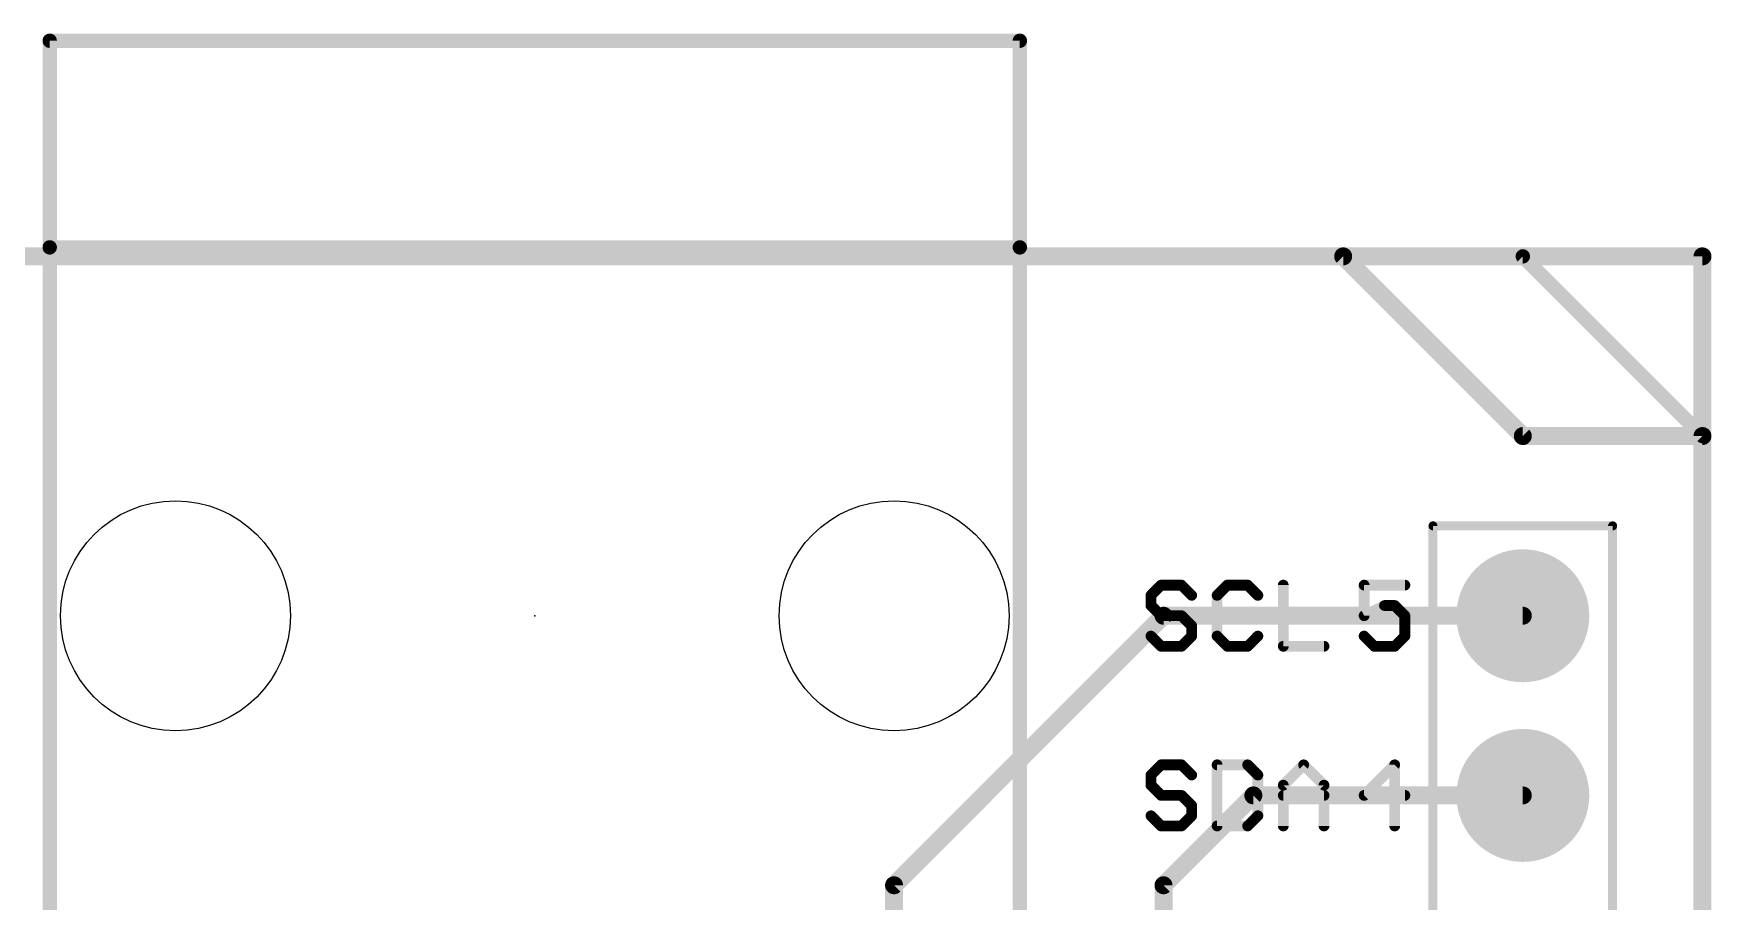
# Model space of a CAD drawing. Extents: x -29 to 78, y -28 to 63.
# Drawn here: x 29.74 to 53.47, y 50.57 to 62.84 of the extents above; entities that cross this region are included whole.
import ezdxf

# ---------------------------------------------------------------- set-up
doc = ezdxf.new("R2010")
doc.units = 0
for name, color, linetype in [('1', 12, 'CONTINUOUS'), ('16', 132, 'CONTINUOUS'), ('17', 110, 'CONTINUOUS'), ('20', 53, 'CONTINUOUS'), ('21', 41, 'CONTINUOUS'), ('23', 53, 'CONTINUOUS'), ('51', 53, 'CONTINUOUS')]:
    doc.layers.add(name, color=color, linetype=linetype)

# ---------------------------------------------------------------- blocks, each defined once
blk = doc.blocks.new('ROUNDP')
at = {"const_width": 0.5}
blk.add_lwpolyline([(0, -0.25, 1), (0, 0.25, 1), (0, -0.25)], format="xyb", dxfattribs=at)

msp = doc.modelspace()

# ---------------------------------------------------------------- linework, layer by layer
at = {"layer": '1', "const_width": 0.254}
for points in [[(0, 59.69), (53.34, 59.69)], [(53.34, 59.69), (53.34, 0)]]:
    msp.add_lwpolyline(points, dxfattribs=at)
at = {"layer": '1', "const_width": 0.127}
for points in [[(53.4035, 59.69, 1), (53.2765, 59.69)], [(53.34, 59.6265, 1), (53.34, 59.7535)]]:
    msp.add_lwpolyline(points, format="xyb", dxfattribs=at)
at = {"layer": '16', "const_width": 0.254}
for points in [[(0, 59.69), (53.34, 59.69)], [(53.34, 59.69), (53.34, 0)], [(45.72, 54.61), (41.91, 50.8)], [(50.8, 54.61), (45.72, 54.61)], [(46.99, 52.07), (45.72, 50.8)], [(50.8, 52.07), (46.99, 52.07)], [(41.91, 50.8), (41.91, 31.75)], [(45.72, 50.8), (45.72, 33.02)]]:
    msp.add_lwpolyline(points, dxfattribs=at)
at = {"layer": '16', "const_width": 0.127}
for points in [[(53.4035, 59.69, 1), (53.2765, 59.69)], [(53.34, 59.6265, 1), (53.34, 59.7535)], [(45.72, 54.6735, 1), (45.72, 54.5465)], [(45.7649, 54.5651, 1), (45.6751, 54.6549)], [(50.8, 54.5465, 1), (50.8, 54.6735)], [(46.99, 52.1335, 1), (46.99, 52.0065)], [(47.0349, 52.0251, 1), (46.9451, 52.1149)], [(50.8, 52.0065, 1), (50.8, 52.1335)], [(41.9735, 50.8, 1), (41.8465, 50.8)], [(41.8651, 50.8449, 1), (41.9549, 50.7551)], [(45.7835, 50.8, 1), (45.6565, 50.8)], [(45.6751, 50.8449, 1), (45.7649, 50.7551)]]:
    msp.add_lwpolyline(points, format="xyb", dxfattribs=at)
at = {"layer": '20', "const_width": 0.2032}
for points in [[(2.54, 59.69), (50.8, 59.69)], [(50.8, 59.69), (53.34, 57.15)], [(53.34, 2.54), (53.34, 57.15)]]:
    msp.add_lwpolyline(points, dxfattribs=at)
at = {"layer": '20', "const_width": 0.1016}
for points in [[(50.8359, 59.7259, 1), (50.7641, 59.6541)], [(50.8, 59.6392, 1), (50.8, 59.7408)], [(53.3908, 57.15, 1), (53.2892, 57.15)], [(53.3041, 57.1141, 1), (53.3759, 57.1859)]]:
    msp.add_lwpolyline(points, format="xyb", dxfattribs=at)
at = {"layer": '20'}
for centre in [(31.75, 54.61), (41.91, 54.61)]:
    msp.add_circle(centre, 1.6256, dxfattribs=at)
at = {"layer": '21'}
for points, const_width in [([(29.972, 59.817), (29.972, 44.196)], 0.2032), ([(29.972, 59.817), (43.688, 59.817)], 0.2032), ([(43.688, 44.196), (43.688, 59.817)], 0.2032), ([(45.6863, 55.0425), (45.5422, 54.8985)], 0.1524), ([(45.9744, 55.0425), (45.6863, 55.0425)], 0.1524), ([(46.1184, 54.8985), (45.9744, 55.0425)], 0.1524), ([(46.6218, 55.0425), (46.4777, 54.8985)], 0.1524), ([(46.9099, 55.0425), (46.6218, 55.0425)], 0.1524), ([(47.0539, 54.8985), (46.9099, 55.0425)], 0.1524), ([(47.4132, 55.0425), (47.4132, 54.1782)], 0.1524), ([(49.1326, 55.0425), (48.5564, 55.0425)], 0.1524), ([(48.5564, 55.0425), (48.5564, 54.6104)], 0.1524), ([(45.5422, 54.8985), (45.5422, 54.7544)], 0.1524), ([(45.5422, 54.7544), (45.6863, 54.6104)], 0.1524), ([(46.4777, 54.8985), (46.4777, 54.3223)], 0.1524), ([(48.5564, 54.6104), (48.8445, 54.7544)], 0.1524), ([(48.8445, 54.7544), (48.9886, 54.7544)], 0.1524), ([(48.9886, 54.7544), (49.1326, 54.6104)], 0.1524), ([(45.6863, 54.6104), (45.9744, 54.6104)], 0.1524), ([(45.9744, 54.6104), (46.1184, 54.4663)], 0.1524), ([(49.1326, 54.6104), (49.1326, 54.3223)], 0.1524), ([(45.6863, 54.1782), (45.5422, 54.3223)], 0.1524), ([(46.1184, 54.3223), (45.9744, 54.1782)], 0.1524), ([(46.1184, 54.4663), (46.1184, 54.3223)], 0.1524), ([(46.4777, 54.3223), (46.6218, 54.1782)], 0.1524), ([(46.9099, 54.1782), (47.0539, 54.3223)], 0.1524), ([(48.7004, 54.1782), (48.5564, 54.3223)], 0.1524), ([(49.1326, 54.3223), (48.9886, 54.1782)], 0.1524), ([(45.9744, 54.1782), (45.6863, 54.1782)], 0.1524), ([(46.6218, 54.1782), (46.9099, 54.1782)], 0.1524), ([(47.4132, 54.1782), (47.9895, 54.1782)], 0.1524), ([(48.9886, 54.1782), (48.7004, 54.1782)], 0.1524), ([(45.6863, 52.5025), (45.5422, 52.3585)], 0.1524), ([(45.5422, 52.3585), (45.5422, 52.2144)], 0.1524), ([(45.9744, 52.5025), (45.6863, 52.5025)], 0.1524), ([(46.1184, 52.3585), (45.9744, 52.5025)], 0.1524), ([(46.4777, 52.5025), (46.4777, 51.6382)], 0.1524), ([(46.9099, 52.5025), (46.4777, 52.5025)], 0.1524), ([(47.0539, 52.3585), (46.9099, 52.5025)], 0.1524), ([(47.0539, 51.7823), (47.0539, 52.3585)], 0.1524), ([(47.4132, 52.2144), (47.7014, 52.5025)], 0.1524), ([(47.7014, 52.5025), (47.9895, 52.2144)], 0.1524), ([(48.9886, 52.5025), (48.5564, 52.0704)], 0.1524), ([(48.9886, 51.6382), (48.9886, 52.5025)], 0.1524), ([(45.5422, 52.2144), (45.6863, 52.0704)], 0.1524), ([(47.4132, 51.6382), (47.4132, 52.2144)], 0.1524), ([(47.9895, 52.2144), (47.9895, 51.6382)], 0.1524), ([(45.6863, 52.0704), (45.9744, 52.0704)], 0.1524), ([(45.9744, 52.0704), (46.1184, 51.9263)], 0.1524), ([(46.1184, 51.9263), (46.1184, 51.7823)], 0.1524), ([(47.4132, 52.0704), (47.9895, 52.0704)], 0.1524), ([(48.5564, 52.0704), (49.1326, 52.0704)], 0.1524), ([(45.6863, 51.6382), (45.5422, 51.7823)], 0.1524), ([(46.1184, 51.7823), (45.9744, 51.6382)], 0.1524), ([(46.9099, 51.6382), (47.0539, 51.7823)], 0.1524), ([(45.9744, 51.6382), (45.6863, 51.6382)], 0.1524), ([(46.4777, 51.6382), (46.9099, 51.6382)], 0.1524)]:
    msp.add_lwpolyline(points, dxfattribs=dict(at, const_width=const_width))
for points, const_width in [([(30.0228, 59.817, 1), (29.9212, 59.817)], 0.1016), ([(29.972, 59.8678, 1), (29.972, 59.7662)], 0.1016), ([(43.7388, 59.817, 1), (43.6372, 59.817)], 0.1016), ([(43.688, 59.7662, 1), (43.688, 59.8678)], 0.1016), ([(45.6863, 55.0806, 1), (45.6863, 55.0044)], 0.0762), ([(45.7132, 55.0156, 1), (45.6593, 55.0695)], 0.0762), ([(46.0013, 55.0695, 1), (45.9474, 55.0156)], 0.0762), ([(45.9744, 55.0044, 1), (45.9744, 55.0806)], 0.0762), ([(46.6218, 55.0806, 1), (46.6218, 55.0044)], 0.0762), ([(46.6487, 55.0156, 1), (46.5948, 55.0695)], 0.0762), ([(46.9368, 55.0695, 1), (46.8829, 55.0156)], 0.0762), ([(46.9099, 55.0044, 1), (46.9099, 55.0806)], 0.0762), ([(47.4513, 55.0425, 1), (47.3751, 55.0425)], 0.0762), ([(48.5564, 55.0806, 1), (48.5564, 55.0044)], 0.0762), ([(48.5945, 55.0425, 1), (48.5183, 55.0425)], 0.0762), ([(49.1326, 55.0044, 1), (49.1326, 55.0806)], 0.0762), ([(45.5803, 54.8985, 1), (45.5041, 54.8985)], 0.0762), ([(45.5153, 54.9254, 1), (45.5691, 54.8715)], 0.0762), ([(45.5691, 54.7814, 1), (45.5153, 54.7275)], 0.0762), ([(46.0915, 54.8715, 1), (46.1454, 54.9254)], 0.0762), ([(46.5158, 54.8985, 1), (46.4396, 54.8985)], 0.0762), ([(46.4508, 54.9254, 1), (46.5047, 54.8715)], 0.0762), ([(47.027, 54.8715, 1), (47.0809, 54.9254)], 0.0762), ([(48.8445, 54.7925, 1), (48.8445, 54.7163)], 0.0762), ([(48.8615, 54.7203, 1), (48.8275, 54.7885)], 0.0762), ([(49.0155, 54.7814, 1), (48.9616, 54.7275)], 0.0762), ([(48.9886, 54.7163, 1), (48.9886, 54.7925)], 0.0762), ([(45.5041, 54.7544, 1), (45.5803, 54.7544)], 0.0762), ([(45.6863, 54.6485, 1), (45.6863, 54.5723)], 0.0762), ([(45.6593, 54.5834, 1), (45.7132, 54.6373)], 0.0762), ([(46.0013, 54.6373, 1), (45.9474, 54.5834)], 0.0762), ([(45.9744, 54.5723, 1), (45.9744, 54.6485)], 0.0762), ([(48.5393, 54.6444, 1), (48.5734, 54.5763)], 0.0762), ([(48.5183, 54.6104, 1), (48.5945, 54.6104)], 0.0762), ([(49.1707, 54.6104, 1), (49.0945, 54.6104)], 0.0762), ([(49.1057, 54.5834, 1), (49.1595, 54.6373)], 0.0762), ([(45.5691, 54.3492, 1), (45.5153, 54.2953)], 0.0762), ([(46.1565, 54.4663, 1), (46.0803, 54.4663)], 0.0762), ([(46.0803, 54.3223, 1), (46.1565, 54.3223)], 0.0762), ([(46.0915, 54.4394, 1), (46.1454, 54.4933)], 0.0762), ([(46.1454, 54.2953, 1), (46.0915, 54.3492)], 0.0762), ([(46.5047, 54.3492, 1), (46.4508, 54.2953)], 0.0762), ([(46.4396, 54.3223, 1), (46.5158, 54.3223)], 0.0762), ([(47.0809, 54.2953, 1), (47.027, 54.3492)], 0.0762), ([(48.5833, 54.3492, 1), (48.5294, 54.2953)], 0.0762), ([(49.0945, 54.3223, 1), (49.1707, 54.3223)], 0.0762), ([(49.1595, 54.2953, 1), (49.1057, 54.3492)], 0.0762), ([(45.6863, 54.2163, 1), (45.6863, 54.1401)], 0.0762), ([(45.6593, 54.1513, 1), (45.7132, 54.2051)], 0.0762), ([(45.9474, 54.2051, 1), (46.0013, 54.1513)], 0.0762), ([(45.9744, 54.1401, 1), (45.9744, 54.2163)], 0.0762), ([(46.6218, 54.2163, 1), (46.6218, 54.1401)], 0.0762), ([(46.5948, 54.1513, 1), (46.6487, 54.2051)], 0.0762), ([(46.8829, 54.2051, 1), (46.9368, 54.1513)], 0.0762), ([(46.9099, 54.1401, 1), (46.9099, 54.2163)], 0.0762), ([(47.4132, 54.2163, 1), (47.4132, 54.1401)], 0.0762), ([(47.3751, 54.1782, 1), (47.4513, 54.1782)], 0.0762), ([(47.9895, 54.1401, 1), (47.9895, 54.2163)], 0.0762), ([(48.7004, 54.2163, 1), (48.7004, 54.1401)], 0.0762), ([(48.6735, 54.1513, 1), (48.7274, 54.2051)], 0.0762), ([(48.9616, 54.2051, 1), (49.0155, 54.1513)], 0.0762), ([(48.9886, 54.1401, 1), (48.9886, 54.2163)], 0.0762), ([(45.5803, 52.3585, 1), (45.5041, 52.3585)], 0.0762), ([(45.6863, 52.5406, 1), (45.6863, 52.4644)], 0.0762), ([(45.7132, 52.4756, 1), (45.6593, 52.5295)], 0.0762), ([(46.0013, 52.5295, 1), (45.9474, 52.4756)], 0.0762), ([(45.9744, 52.4644, 1), (45.9744, 52.5406)], 0.0762), ([(46.5158, 52.5025, 1), (46.4396, 52.5025)], 0.0762), ([(46.4777, 52.5406, 1), (46.4777, 52.4644)], 0.0762), ([(46.9368, 52.5295, 1), (46.8829, 52.4756)], 0.0762), ([(46.9099, 52.4644, 1), (46.9099, 52.5406)], 0.0762), ([(47.092, 52.3585, 1), (47.0158, 52.3585)], 0.0762), ([(47.7283, 52.5295, 1), (47.6744, 52.4756)], 0.0762), ([(47.7283, 52.4756, 1), (47.6744, 52.5295)], 0.0762), ([(49.0267, 52.5025, 1), (48.9505, 52.5025)], 0.0762), ([(49.0155, 52.4756, 1), (48.9616, 52.5295)], 0.0762), ([(45.5153, 52.3854, 1), (45.5691, 52.3315)], 0.0762), ([(45.5691, 52.2414, 1), (45.5153, 52.1875)], 0.0762), ([(45.5041, 52.2144, 1), (45.5803, 52.2144)], 0.0762), ([(46.0915, 52.3315, 1), (46.1454, 52.3854)], 0.0762), ([(47.027, 52.3315, 1), (47.0809, 52.3854)], 0.0762), ([(47.4513, 52.2144, 1), (47.3751, 52.2144)], 0.0762), ([(47.3863, 52.2414, 1), (47.4402, 52.1875)], 0.0762), ([(48.0276, 52.2144, 1), (47.9514, 52.2144)], 0.0762), ([(47.9625, 52.1875, 1), (48.0164, 52.2414)], 0.0762), ([(45.6863, 52.1085, 1), (45.6863, 52.0323)], 0.0762), ([(45.6593, 52.0434, 1), (45.7132, 52.0973)], 0.0762), ([(46.0013, 52.0973, 1), (45.9474, 52.0434)], 0.0762), ([(45.9744, 52.0323, 1), (45.9744, 52.1085)], 0.0762), ([(46.1565, 51.9263, 1), (46.0803, 51.9263)], 0.0762), ([(46.0915, 51.8994, 1), (46.1454, 51.9533)], 0.0762), ([(47.4132, 52.1085, 1), (47.4132, 52.0323)], 0.0762), ([(47.9895, 52.0323, 1), (47.9895, 52.1085)], 0.0762), ([(48.5294, 52.0973, 1), (48.5833, 52.0434)], 0.0762), ([(48.5564, 52.1085, 1), (48.5564, 52.0323)], 0.0762), ([(49.1326, 52.0323, 1), (49.1326, 52.1085)], 0.0762), ([(45.5691, 51.8092, 1), (45.5153, 51.7553)], 0.0762), ([(46.0803, 51.7823, 1), (46.1565, 51.7823)], 0.0762), ([(46.1454, 51.7553, 1), (46.0915, 51.8092)], 0.0762), ([(47.0158, 51.7823, 1), (47.092, 51.7823)], 0.0762), ([(47.0809, 51.7553, 1), (47.027, 51.8092)], 0.0762), ([(45.6863, 51.6763, 1), (45.6863, 51.6001)], 0.0762), ([(45.6593, 51.6113, 1), (45.7132, 51.6651)], 0.0762), ([(45.9474, 51.6651, 1), (46.0013, 51.6113)], 0.0762), ([(45.9744, 51.6001, 1), (45.9744, 51.6763)], 0.0762), ([(46.4777, 51.6763, 1), (46.4777, 51.6001)], 0.0762), ([(46.4396, 51.6382, 1), (46.5158, 51.6382)], 0.0762), ([(46.8829, 51.6651, 1), (46.9368, 51.6113)], 0.0762), ([(46.9099, 51.6001, 1), (46.9099, 51.6763)], 0.0762), ([(47.3751, 51.6382, 1), (47.4513, 51.6382)], 0.0762), ([(47.9514, 51.6382, 1), (48.0276, 51.6382)], 0.0762), ([(48.9505, 51.6382, 1), (49.0267, 51.6382)], 0.0762)]:
    msp.add_lwpolyline(points, format="xyb", dxfattribs=dict(at, const_width=const_width))
at = {"layer": '23'}
msp.add_point((36.83, 54.61), dxfattribs=at)
at = {"layer": '51'}
for points, const_width in [([(43.688, 62.738), (29.972, 62.738)], 0.2032), ([(29.972, 62.738), (29.972, 59.817)], 0.2032), ([(43.688, 59.817), (43.688, 62.738)], 0.2032), ([(48.26, 59.69), (15.24, 59.69)], 0.254), ([(50.8, 57.15), (48.26, 59.69)], 0.254), ([(53.34, 57.15), (50.8, 57.15)], 0.254), ([(53.34, 2.54), (53.34, 57.15)], 0.254), ([(49.53, 40.64), (49.53, 55.88)], 0.127), ([(49.53, 55.88), (52.07, 55.88)], 0.127), ([(52.07, 55.88), (52.07, 40.64)], 0.127)]:
    msp.add_lwpolyline(points, dxfattribs=dict(at, const_width=const_width))
for points, const_width in [([(29.972, 62.7888, 1), (29.972, 62.6872)], 0.1016), ([(30.0228, 62.738, 1), (29.9212, 62.738)], 0.1016), ([(43.7388, 62.738, 1), (43.6372, 62.738)], 0.1016), ([(43.688, 62.6872, 1), (43.688, 62.7888)], 0.1016), ([(29.9212, 59.817, 1), (30.0228, 59.817)], 0.1016), ([(43.6372, 59.817, 1), (43.7388, 59.817)], 0.1016), ([(48.3049, 59.7349, 1), (48.2151, 59.6451)], 0.127), ([(48.26, 59.6265, 1), (48.26, 59.7535)], 0.127), ([(50.8, 57.2135, 1), (50.8, 57.0865)], 0.127), ([(50.7551, 57.1051, 1), (50.8449, 57.1949)], 0.127), ([(53.4035, 57.15, 1), (53.2765, 57.15)], 0.127), ([(53.34, 57.0865, 1), (53.34, 57.2135)], 0.127), ([(49.5618, 55.88, 1), (49.4982, 55.88)], 0.0635), ([(49.53, 55.9118, 1), (49.53, 55.8483)], 0.0635), ([(52.1018, 55.88, 1), (52.0382, 55.88)], 0.0635), ([(52.07, 55.8483, 1), (52.07, 55.9118)], 0.0635)]:
    msp.add_lwpolyline(points, format="xyb", dxfattribs=dict(at, const_width=const_width))

# ---------------------------------------------------------------- block references
at = {"layer": '17', "xscale": 1.8796, "yscale": 1.8796, "rotation": 90}
for p in [(50.8, 54.61), (50.8, 54.61), (50.8, 52.07), (50.8, 52.07)]:
    msp.add_blockref('ROUNDP', p, dxfattribs=at)

doc.saveas('drawing.dxf')
